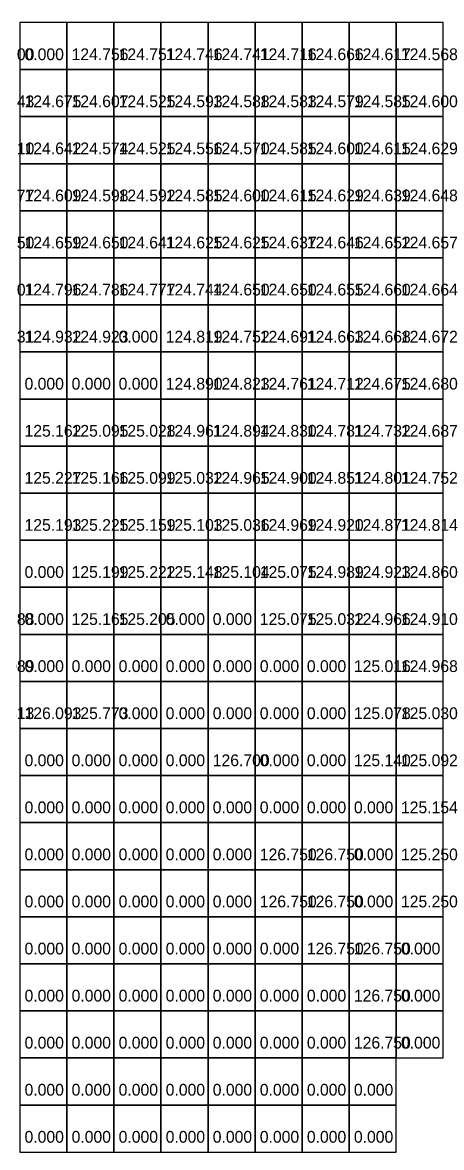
# Model space of a CAD drawing. Header units: metres. Extents: x 287857 to 287978, y 62957 to 63018.
# Drawn here: x 287910.98 to 287919.89, y 62993.93 to 63017.83 of the extents above; entities that cross this region are included whole.
import ezdxf

# ---------------------------------------------------------------- set-up
doc = ezdxf.new("R2010")
doc.units = ezdxf.units.M
for name, color, linetype, true_color in [('ARCH-BARRIER', 7, 'Continuous', 0xf87171), ('ARCH-INTERP', 7, 'Continuous', 0x64748b), ('ARCH-LEVEL-TXT', 7, 'Continuous', 0xa78bfa), ('ARCH-REAL', 7, 'Continuous', 0xa78bfa)]:
    doc.layers.add(name, color=color, linetype=linetype, true_color=true_color)

msp = doc.modelspace()

# ---------------------------------------------------------------- linework, layer by layer
at = {"layer": 'ARCH-BARRIER'}
for points in [[(287910.925, 63016.831, 0), (287911.925, 63016.831, 0), (287911.925, 63017.831, 0), (287910.925, 63017.831, 0), (287910.925, 63016.831, 0)], [(287912.925, 63010.831, 0), (287913.925, 63010.831, 0), (287913.925, 63011.831, 0), (287912.925, 63011.831, 0), (287912.925, 63010.831, 0)], [(287910.925, 63009.831, 0), (287911.925, 63009.831, 0), (287911.925, 63010.831, 0), (287910.925, 63010.831, 0), (287910.925, 63009.831, 0)], [(287911.925, 63009.831, 0), (287912.925, 63009.831, 0), (287912.925, 63010.831, 0), (287911.925, 63010.831, 0), (287911.925, 63009.831, 0)], [(287912.925, 63009.831, 0), (287913.925, 63009.831, 0), (287913.925, 63010.831, 0), (287912.925, 63010.831, 0), (287912.925, 63009.831, 0)], [(287910.925, 63005.831, 0), (287911.925, 63005.831, 0), (287911.925, 63006.831, 0), (287910.925, 63006.831, 0), (287910.925, 63005.831, 0)], [(287910.925, 63004.831, 0), (287911.925, 63004.831, 0), (287911.925, 63005.831, 0), (287910.925, 63005.831, 0), (287910.925, 63004.831, 0)], [(287913.925, 63004.831, 0), (287914.925, 63004.831, 0), (287914.925, 63005.831, 0), (287913.925, 63005.831, 0), (287913.925, 63004.831, 0)], [(287914.925, 63004.831, 0), (287915.925, 63004.831, 0), (287915.925, 63005.831, 0), (287914.925, 63005.831, 0), (287914.925, 63004.831, 0)], [(287910.925, 63003.831, 0), (287911.925, 63003.831, 0), (287911.925, 63004.831, 0), (287910.925, 63004.831, 0), (287910.925, 63003.831, 0)], [(287911.925, 63003.831, 0), (287912.925, 63003.831, 0), (287912.925, 63004.831, 0), (287911.925, 63004.831, 0), (287911.925, 63003.831, 0)], [(287912.925, 63003.831, 0), (287913.925, 63003.831, 0), (287913.925, 63004.831, 0), (287912.925, 63004.831, 0), (287912.925, 63003.831, 0)], [(287913.925, 63003.831, 0), (287914.925, 63003.831, 0), (287914.925, 63004.831, 0), (287913.925, 63004.831, 0), (287913.925, 63003.831, 0)], [(287914.925, 63003.831, 0), (287915.925, 63003.831, 0), (287915.925, 63004.831, 0), (287914.925, 63004.831, 0), (287914.925, 63003.831, 0)], [(287915.925, 63003.831, 0), (287916.925, 63003.831, 0), (287916.925, 63004.831, 0), (287915.925, 63004.831, 0), (287915.925, 63003.831, 0)], [(287916.925, 63003.831, 0), (287917.925, 63003.831, 0), (287917.925, 63004.831, 0), (287916.925, 63004.831, 0), (287916.925, 63003.831, 0)], [(287914.925, 63002.831, 0), (287915.925, 63002.831, 0), (287915.925, 63003.831, 0), (287914.925, 63003.831, 0), (287914.925, 63002.831, 0)], [(287915.925, 63002.831, 0), (287916.925, 63002.831, 0), (287916.925, 63003.831, 0), (287915.925, 63003.831, 0), (287915.925, 63002.831, 0)], [(287916.925, 63002.831, 0), (287917.925, 63002.831, 0), (287917.925, 63003.831, 0), (287916.925, 63003.831, 0), (287916.925, 63002.831, 0)], [(287915.925, 63001.831, 0), (287916.925, 63001.831, 0), (287916.925, 63002.831, 0), (287915.925, 63002.831, 0), (287915.925, 63001.831, 0)], [(287916.925, 63001.831, 0), (287917.925, 63001.831, 0), (287917.925, 63002.831, 0), (287916.925, 63002.831, 0), (287916.925, 63001.831, 0)], [(287915.925, 63000.831, 0), (287916.925, 63000.831, 0), (287916.925, 63001.831, 0), (287915.925, 63001.831, 0), (287915.925, 63000.831, 0)], [(287916.925, 63000.831, 0), (287917.925, 63000.831, 0), (287917.925, 63001.831, 0), (287916.925, 63001.831, 0), (287916.925, 63000.831, 0)], [(287917.925, 63000.831, 0), (287918.925, 63000.831, 0), (287918.925, 63001.831, 0), (287917.925, 63001.831, 0), (287917.925, 63000.831, 0)], [(287917.925, 62999.831, 0), (287918.925, 62999.831, 0), (287918.925, 63000.831, 0), (287917.925, 63000.831, 0), (287917.925, 62999.831, 0)], [(287917.925, 62998.831, 0), (287918.925, 62998.831, 0), (287918.925, 62999.831, 0), (287917.925, 62999.831, 0), (287917.925, 62998.831, 0)], [(287918.925, 62997.831, 0), (287919.925, 62997.831, 0), (287919.925, 62998.831, 0), (287918.925, 62998.831, 0), (287918.925, 62997.831, 0)], [(287918.925, 62996.831, 0), (287919.925, 62996.831, 0), (287919.925, 62997.831, 0), (287918.925, 62997.831, 0), (287918.925, 62996.831, 0)], [(287918.925, 62995.831, 0), (287919.925, 62995.831, 0), (287919.925, 62996.831, 0), (287918.925, 62996.831, 0), (287918.925, 62995.831, 0)]]:
    msp.add_polyline3d(points, dxfattribs=at)
at = {"layer": 'ARCH-INTERP'}
for points in [[(287911.925, 63016.831, 124.756), (287912.925, 63016.831, 124.756), (287912.925, 63017.831, 124.756), (287911.925, 63017.831, 124.756), (287911.925, 63016.831, 124.756)], [(287912.925, 63016.831, 124.751), (287913.925, 63016.831, 124.751), (287913.925, 63017.831, 124.751), (287912.925, 63017.831, 124.751), (287912.925, 63016.831, 124.751)], [(287913.925, 63016.831, 124.746), (287914.925, 63016.831, 124.746), (287914.925, 63017.831, 124.746), (287913.925, 63017.831, 124.746), (287913.925, 63016.831, 124.746)], [(287914.925, 63016.831, 124.741), (287915.925, 63016.831, 124.741), (287915.925, 63017.831, 124.741), (287914.925, 63017.831, 124.741), (287914.925, 63016.831, 124.741)], [(287915.925, 63016.831, 124.716), (287916.925, 63016.831, 124.716), (287916.925, 63017.831, 124.716), (287915.925, 63017.831, 124.716), (287915.925, 63016.831, 124.716)], [(287916.925, 63016.831, 124.666), (287917.925, 63016.831, 124.666), (287917.925, 63017.831, 124.666), (287916.925, 63017.831, 124.666), (287916.925, 63016.831, 124.666)], [(287917.925, 63016.831, 124.617), (287918.925, 63016.831, 124.617), (287918.925, 63017.831, 124.617), (287917.925, 63017.831, 124.617), (287917.925, 63016.831, 124.617)], [(287918.925, 63016.831, 124.568), (287919.925, 63016.831, 124.568), (287919.925, 63017.831, 124.568), (287918.925, 63017.831, 124.568), (287918.925, 63016.831, 124.568)], [(287910.925, 63015.831, 124.675), (287911.925, 63015.831, 124.675), (287911.925, 63016.831, 124.675), (287910.925, 63016.831, 124.675), (287910.925, 63015.831, 124.675)], [(287911.925, 63015.831, 124.607), (287912.925, 63015.831, 124.607), (287912.925, 63016.831, 124.607), (287911.925, 63016.831, 124.607), (287911.925, 63015.831, 124.607)], [(287913.925, 63015.831, 124.593), (287914.925, 63015.831, 124.593), (287914.925, 63016.831, 124.593), (287913.925, 63016.831, 124.593), (287913.925, 63015.831, 124.593)], [(287914.925, 63015.831, 124.588), (287915.925, 63015.831, 124.588), (287915.925, 63016.831, 124.588), (287914.925, 63016.831, 124.588), (287914.925, 63015.831, 124.588)], [(287915.925, 63015.831, 124.583), (287916.925, 63015.831, 124.583), (287916.925, 63016.831, 124.583), (287915.925, 63016.831, 124.583), (287915.925, 63015.831, 124.583)], [(287916.925, 63015.831, 124.579), (287917.925, 63015.831, 124.579), (287917.925, 63016.831, 124.579), (287916.925, 63016.831, 124.579), (287916.925, 63015.831, 124.579)], [(287917.925, 63015.831, 124.585), (287918.925, 63015.831, 124.585), (287918.925, 63016.831, 124.585), (287917.925, 63016.831, 124.585), (287917.925, 63015.831, 124.585)], [(287918.925, 63015.831, 124.6), (287919.925, 63015.831, 124.6), (287919.925, 63016.831, 124.6), (287918.925, 63016.831, 124.6), (287918.925, 63015.831, 124.6)], [(287910.925, 63014.831, 124.642), (287911.925, 63014.831, 124.642), (287911.925, 63015.831, 124.642), (287910.925, 63015.831, 124.642), (287910.925, 63014.831, 124.642)], [(287911.925, 63014.831, 124.574), (287912.925, 63014.831, 124.574), (287912.925, 63015.831, 124.574), (287911.925, 63015.831, 124.574), (287911.925, 63014.831, 124.574)], [(287913.925, 63014.831, 124.556), (287914.925, 63014.831, 124.556), (287914.925, 63015.831, 124.556), (287913.925, 63015.831, 124.556), (287913.925, 63014.831, 124.556)], [(287914.925, 63014.831, 124.57), (287915.925, 63014.831, 124.57), (287915.925, 63015.831, 124.57), (287914.925, 63015.831, 124.57), (287914.925, 63014.831, 124.57)], [(287915.925, 63014.831, 124.585), (287916.925, 63014.831, 124.585), (287916.925, 63015.831, 124.585), (287915.925, 63015.831, 124.585), (287915.925, 63014.831, 124.585)], [(287916.925, 63014.831, 124.6), (287917.925, 63014.831, 124.6), (287917.925, 63015.831, 124.6), (287916.925, 63015.831, 124.6), (287916.925, 63014.831, 124.6)], [(287917.925, 63014.831, 124.615), (287918.925, 63014.831, 124.615), (287918.925, 63015.831, 124.615), (287917.925, 63015.831, 124.615), (287917.925, 63014.831, 124.615)], [(287918.925, 63014.831, 124.629), (287919.925, 63014.831, 124.629), (287919.925, 63015.831, 124.629), (287918.925, 63015.831, 124.629), (287918.925, 63014.831, 124.629)], [(287910.925, 63013.831, 124.609), (287911.925, 63013.831, 124.609), (287911.925, 63014.831, 124.609), (287910.925, 63014.831, 124.609), (287910.925, 63013.831, 124.609)], [(287911.925, 63013.831, 124.598), (287912.925, 63013.831, 124.598), (287912.925, 63014.831, 124.598), (287911.925, 63014.831, 124.598), (287911.925, 63013.831, 124.598)], [(287912.925, 63013.831, 124.592), (287913.925, 63013.831, 124.592), (287913.925, 63014.831, 124.592), (287912.925, 63014.831, 124.592), (287912.925, 63013.831, 124.592)], [(287913.925, 63013.831, 124.585), (287914.925, 63013.831, 124.585), (287914.925, 63014.831, 124.585), (287913.925, 63014.831, 124.585), (287913.925, 63013.831, 124.585)], [(287914.925, 63013.831, 124.6), (287915.925, 63013.831, 124.6), (287915.925, 63014.831, 124.6), (287914.925, 63014.831, 124.6), (287914.925, 63013.831, 124.6)], [(287915.925, 63013.831, 124.615), (287916.925, 63013.831, 124.615), (287916.925, 63014.831, 124.615), (287915.925, 63014.831, 124.615), (287915.925, 63013.831, 124.615)], [(287916.925, 63013.831, 124.629), (287917.925, 63013.831, 124.629), (287917.925, 63014.831, 124.629), (287916.925, 63014.831, 124.629), (287916.925, 63013.831, 124.629)], [(287917.925, 63013.831, 124.639), (287918.925, 63013.831, 124.639), (287918.925, 63014.831, 124.639), (287917.925, 63014.831, 124.639), (287917.925, 63013.831, 124.639)], [(287918.925, 63013.831, 124.648), (287919.925, 63013.831, 124.648), (287919.925, 63014.831, 124.648), (287918.925, 63014.831, 124.648), (287918.925, 63013.831, 124.648)], [(287910.925, 63012.831, 124.659), (287911.925, 63012.831, 124.659), (287911.925, 63013.831, 124.659), (287910.925, 63013.831, 124.659), (287910.925, 63012.831, 124.659)], [(287911.925, 63012.831, 124.65), (287912.925, 63012.831, 124.65), (287912.925, 63013.831, 124.65), (287911.925, 63013.831, 124.65), (287911.925, 63012.831, 124.65)], [(287912.925, 63012.831, 124.641), (287913.925, 63012.831, 124.641), (287913.925, 63013.831, 124.641), (287912.925, 63013.831, 124.641), (287912.925, 63012.831, 124.641)], [(287915.925, 63012.831, 124.637), (287916.925, 63012.831, 124.637), (287916.925, 63013.831, 124.637), (287915.925, 63013.831, 124.637), (287915.925, 63012.831, 124.637)], [(287916.925, 63012.831, 124.646), (287917.925, 63012.831, 124.646), (287917.925, 63013.831, 124.646), (287916.925, 63013.831, 124.646), (287916.925, 63012.831, 124.646)], [(287917.925, 63012.831, 124.652), (287918.925, 63012.831, 124.652), (287918.925, 63013.831, 124.652), (287917.925, 63013.831, 124.652), (287917.925, 63012.831, 124.652)], [(287918.925, 63012.831, 124.657), (287919.925, 63012.831, 124.657), (287919.925, 63013.831, 124.657), (287918.925, 63013.831, 124.657), (287918.925, 63012.831, 124.657)], [(287910.925, 63011.831, 124.796), (287911.925, 63011.831, 124.796), (287911.925, 63012.831, 124.796), (287910.925, 63012.831, 124.796), (287910.925, 63011.831, 124.796)], [(287911.925, 63011.831, 124.786), (287912.925, 63011.831, 124.786), (287912.925, 63012.831, 124.786), (287911.925, 63012.831, 124.786), (287911.925, 63011.831, 124.786)], [(287912.925, 63011.831, 124.777), (287913.925, 63011.831, 124.777), (287913.925, 63012.831, 124.777), (287912.925, 63012.831, 124.777), (287912.925, 63011.831, 124.777)], [(287913.925, 63011.831, 124.744), (287914.925, 63011.831, 124.744), (287914.925, 63012.831, 124.744), (287913.925, 63012.831, 124.744), (287913.925, 63011.831, 124.744)], [(287916.925, 63011.831, 124.655), (287917.925, 63011.831, 124.655), (287917.925, 63012.831, 124.655), (287916.925, 63012.831, 124.655), (287916.925, 63011.831, 124.655)], [(287917.925, 63011.831, 124.66), (287918.925, 63011.831, 124.66), (287918.925, 63012.831, 124.66), (287917.925, 63012.831, 124.66), (287917.925, 63011.831, 124.66)], [(287918.925, 63011.831, 124.664), (287919.925, 63011.831, 124.664), (287919.925, 63012.831, 124.664), (287918.925, 63012.831, 124.664), (287918.925, 63011.831, 124.664)], [(287910.925, 63010.831, 124.932), (287911.925, 63010.831, 124.932), (287911.925, 63011.831, 124.932), (287910.925, 63011.831, 124.932), (287910.925, 63010.831, 124.932)], [(287911.925, 63010.831, 124.923), (287912.925, 63010.831, 124.923), (287912.925, 63011.831, 124.923), (287911.925, 63011.831, 124.923), (287911.925, 63010.831, 124.923)], [(287913.925, 63010.831, 124.819), (287914.925, 63010.831, 124.819), (287914.925, 63011.831, 124.819), (287913.925, 63011.831, 124.819), (287913.925, 63010.831, 124.819)], [(287914.925, 63010.831, 124.752), (287915.925, 63010.831, 124.752), (287915.925, 63011.831, 124.752), (287914.925, 63011.831, 124.752), (287914.925, 63010.831, 124.752)], [(287915.925, 63010.831, 124.691), (287916.925, 63010.831, 124.691), (287916.925, 63011.831, 124.691), (287915.925, 63011.831, 124.691), (287915.925, 63010.831, 124.691)], [(287916.925, 63010.831, 124.663), (287917.925, 63010.831, 124.663), (287917.925, 63011.831, 124.663), (287916.925, 63011.831, 124.663), (287916.925, 63010.831, 124.663)], [(287917.925, 63010.831, 124.668), (287918.925, 63010.831, 124.668), (287918.925, 63011.831, 124.668), (287917.925, 63011.831, 124.668), (287917.925, 63010.831, 124.668)], [(287918.925, 63010.831, 124.672), (287919.925, 63010.831, 124.672), (287919.925, 63011.831, 124.672), (287918.925, 63011.831, 124.672), (287918.925, 63010.831, 124.672)], [(287913.925, 63009.831, 124.89), (287914.925, 63009.831, 124.89), (287914.925, 63010.831, 124.89), (287913.925, 63010.831, 124.89), (287913.925, 63009.831, 124.89)], [(287914.925, 63009.831, 124.823), (287915.925, 63009.831, 124.823), (287915.925, 63010.831, 124.823), (287914.925, 63010.831, 124.823), (287914.925, 63009.831, 124.823)], [(287915.925, 63009.831, 124.761), (287916.925, 63009.831, 124.761), (287916.925, 63010.831, 124.761), (287915.925, 63010.831, 124.761), (287915.925, 63009.831, 124.761)], [(287916.925, 63009.831, 124.712), (287917.925, 63009.831, 124.712), (287917.925, 63010.831, 124.712), (287916.925, 63010.831, 124.712), (287916.925, 63009.831, 124.712)], [(287917.925, 63009.831, 124.675), (287918.925, 63009.831, 124.675), (287918.925, 63010.831, 124.675), (287917.925, 63010.831, 124.675), (287917.925, 63009.831, 124.675)], [(287918.925, 63009.831, 124.68), (287919.925, 63009.831, 124.68), (287919.925, 63010.831, 124.68), (287918.925, 63010.831, 124.68), (287918.925, 63009.831, 124.68)], [(287910.925, 63008.831, 125.162), (287911.925, 63008.831, 125.162), (287911.925, 63009.831, 125.162), (287910.925, 63009.831, 125.162), (287910.925, 63008.831, 125.162)], [(287911.925, 63008.831, 125.095), (287912.925, 63008.831, 125.095), (287912.925, 63009.831, 125.095), (287911.925, 63009.831, 125.095), (287911.925, 63008.831, 125.095)], [(287912.925, 63008.831, 125.028), (287913.925, 63008.831, 125.028), (287913.925, 63009.831, 125.028), (287912.925, 63009.831, 125.028), (287912.925, 63008.831, 125.028)], [(287913.925, 63008.831, 124.961), (287914.925, 63008.831, 124.961), (287914.925, 63009.831, 124.961), (287913.925, 63009.831, 124.961), (287913.925, 63008.831, 124.961)], [(287914.925, 63008.831, 124.894), (287915.925, 63008.831, 124.894), (287915.925, 63009.831, 124.894), (287914.925, 63009.831, 124.894), (287914.925, 63008.831, 124.894)], [(287915.925, 63008.831, 124.83), (287916.925, 63008.831, 124.83), (287916.925, 63009.831, 124.83), (287915.925, 63009.831, 124.83), (287915.925, 63008.831, 124.83)], [(287916.925, 63008.831, 124.781), (287917.925, 63008.831, 124.781), (287917.925, 63009.831, 124.781), (287916.925, 63009.831, 124.781), (287916.925, 63008.831, 124.781)], [(287917.925, 63008.831, 124.732), (287918.925, 63008.831, 124.732), (287918.925, 63009.831, 124.732), (287917.925, 63009.831, 124.732), (287917.925, 63008.831, 124.732)], [(287918.925, 63008.831, 124.687), (287919.925, 63008.831, 124.687), (287919.925, 63009.831, 124.687), (287918.925, 63009.831, 124.687), (287918.925, 63008.831, 124.687)], [(287910.925, 63007.831, 125.227), (287911.925, 63007.831, 125.227), (287911.925, 63008.831, 125.227), (287910.925, 63008.831, 125.227), (287910.925, 63007.831, 125.227)], [(287911.925, 63007.831, 125.166), (287912.925, 63007.831, 125.166), (287912.925, 63008.831, 125.166), (287911.925, 63008.831, 125.166), (287911.925, 63007.831, 125.166)], [(287912.925, 63007.831, 125.099), (287913.925, 63007.831, 125.099), (287913.925, 63008.831, 125.099), (287912.925, 63008.831, 125.099), (287912.925, 63007.831, 125.099)], [(287913.925, 63007.831, 125.032), (287914.925, 63007.831, 125.032), (287914.925, 63008.831, 125.032), (287913.925, 63008.831, 125.032), (287913.925, 63007.831, 125.032)], [(287914.925, 63007.831, 124.965), (287915.925, 63007.831, 124.965), (287915.925, 63008.831, 124.965), (287914.925, 63008.831, 124.965), (287914.925, 63007.831, 124.965)], [(287915.925, 63007.831, 124.9), (287916.925, 63007.831, 124.9), (287916.925, 63008.831, 124.9), (287915.925, 63008.831, 124.9), (287915.925, 63007.831, 124.9)], [(287916.925, 63007.831, 124.851), (287917.925, 63007.831, 124.851), (287917.925, 63008.831, 124.851), (287916.925, 63008.831, 124.851), (287916.925, 63007.831, 124.851)], [(287917.925, 63007.831, 124.801), (287918.925, 63007.831, 124.801), (287918.925, 63008.831, 124.801), (287917.925, 63008.831, 124.801), (287917.925, 63007.831, 124.801)], [(287918.925, 63007.831, 124.752), (287919.925, 63007.831, 124.752), (287919.925, 63008.831, 124.752), (287918.925, 63008.831, 124.752), (287918.925, 63007.831, 124.752)], [(287910.925, 63006.831, 125.193), (287911.925, 63006.831, 125.193), (287911.925, 63007.831, 125.193), (287910.925, 63007.831, 125.193), (287910.925, 63006.831, 125.193)], [(287911.925, 63006.831, 125.225), (287912.925, 63006.831, 125.225), (287912.925, 63007.831, 125.225), (287911.925, 63007.831, 125.225), (287911.925, 63006.831, 125.225)], [(287912.925, 63006.831, 125.159), (287913.925, 63006.831, 125.159), (287913.925, 63007.831, 125.159), (287912.925, 63007.831, 125.159), (287912.925, 63006.831, 125.159)], [(287913.925, 63006.831, 125.103), (287914.925, 63006.831, 125.103), (287914.925, 63007.831, 125.103), (287913.925, 63007.831, 125.103), (287913.925, 63006.831, 125.103)], [(287914.925, 63006.831, 125.036), (287915.925, 63006.831, 125.036), (287915.925, 63007.831, 125.036), (287914.925, 63007.831, 125.036), (287914.925, 63006.831, 125.036)], [(287915.925, 63006.831, 124.969), (287916.925, 63006.831, 124.969), (287916.925, 63007.831, 124.969), (287915.925, 63007.831, 124.969), (287915.925, 63006.831, 124.969)], [(287916.925, 63006.831, 124.92), (287917.925, 63006.831, 124.92), (287917.925, 63007.831, 124.92), (287916.925, 63007.831, 124.92), (287916.925, 63006.831, 124.92)], [(287917.925, 63006.831, 124.871), (287918.925, 63006.831, 124.871), (287918.925, 63007.831, 124.871), (287917.925, 63007.831, 124.871), (287917.925, 63006.831, 124.871)], [(287918.925, 63006.831, 124.814), (287919.925, 63006.831, 124.814), (287919.925, 63007.831, 124.814), (287918.925, 63007.831, 124.814), (287918.925, 63006.831, 124.814)], [(287911.925, 63005.831, 125.199), (287912.925, 63005.831, 125.199), (287912.925, 63006.831, 125.199), (287911.925, 63006.831, 125.199), (287911.925, 63005.831, 125.199)], [(287912.925, 63005.831, 125.222), (287913.925, 63005.831, 125.222), (287913.925, 63006.831, 125.222), (287912.925, 63006.831, 125.222), (287912.925, 63005.831, 125.222)], [(287913.925, 63005.831, 125.148), (287914.925, 63005.831, 125.148), (287914.925, 63006.831, 125.148), (287913.925, 63006.831, 125.148), (287913.925, 63005.831, 125.148)], [(287914.925, 63005.831, 125.104), (287915.925, 63005.831, 125.104), (287915.925, 63006.831, 125.104), (287914.925, 63006.831, 125.104), (287914.925, 63005.831, 125.104)], [(287916.925, 63005.831, 124.989), (287917.925, 63005.831, 124.989), (287917.925, 63006.831, 124.989), (287916.925, 63006.831, 124.989), (287916.925, 63005.831, 124.989)], [(287917.925, 63005.831, 124.923), (287918.925, 63005.831, 124.923), (287918.925, 63006.831, 124.923), (287917.925, 63006.831, 124.923), (287917.925, 63005.831, 124.923)], [(287918.925, 63005.831, 124.86), (287919.925, 63005.831, 124.86), (287919.925, 63006.831, 124.86), (287918.925, 63006.831, 124.86), (287918.925, 63005.831, 124.86)], [(287911.925, 63004.831, 125.165), (287912.925, 63004.831, 125.165), (287912.925, 63005.831, 125.165), (287911.925, 63005.831, 125.165), (287911.925, 63004.831, 125.165)], [(287912.925, 63004.831, 125.205), (287913.925, 63004.831, 125.205), (287913.925, 63005.831, 125.205), (287912.925, 63005.831, 125.205), (287912.925, 63004.831, 125.205)], [(287916.925, 63004.831, 125.032), (287917.925, 63004.831, 125.032), (287917.925, 63005.831, 125.032), (287916.925, 63005.831, 125.032), (287916.925, 63004.831, 125.032)], [(287917.925, 63004.831, 124.966), (287918.925, 63004.831, 124.966), (287918.925, 63005.831, 124.966), (287917.925, 63005.831, 124.966), (287917.925, 63004.831, 124.966)], [(287918.925, 63004.831, 124.91), (287919.925, 63004.831, 124.91), (287919.925, 63005.831, 124.91), (287918.925, 63005.831, 124.91), (287918.925, 63004.831, 124.91)], [(287917.925, 63003.831, 125.016), (287918.925, 63003.831, 125.016), (287918.925, 63004.831, 125.016), (287917.925, 63004.831, 125.016), (287917.925, 63003.831, 125.016)], [(287918.925, 63003.831, 124.968), (287919.925, 63003.831, 124.968), (287919.925, 63004.831, 124.968), (287918.925, 63004.831, 124.968), (287918.925, 63003.831, 124.968)], [(287910.925, 63002.831, 126.093), (287911.925, 63002.831, 126.093), (287911.925, 63003.831, 126.093), (287910.925, 63003.831, 126.093), (287910.925, 63002.831, 126.093)], [(287911.925, 63002.831, 125.773), (287912.925, 63002.831, 125.773), (287912.925, 63003.831, 125.773), (287911.925, 63003.831, 125.773), (287911.925, 63002.831, 125.773)], [(287912.925, 63002.831, 0), (287913.925, 63002.831, 0), (287913.925, 63003.831, 0), (287912.925, 63003.831, 0), (287912.925, 63002.831, 0)], [(287913.925, 63002.831, 0), (287914.925, 63002.831, 0), (287914.925, 63003.831, 0), (287913.925, 63003.831, 0), (287913.925, 63002.831, 0)], [(287917.925, 63002.831, 125.078), (287918.925, 63002.831, 125.078), (287918.925, 63003.831, 125.078), (287917.925, 63003.831, 125.078), (287917.925, 63002.831, 125.078)], [(287918.925, 63002.831, 125.03), (287919.925, 63002.831, 125.03), (287919.925, 63003.831, 125.03), (287918.925, 63003.831, 125.03), (287918.925, 63002.831, 125.03)], [(287910.925, 63001.831, 0), (287911.925, 63001.831, 0), (287911.925, 63002.831, 0), (287910.925, 63002.831, 0), (287910.925, 63001.831, 0)], [(287911.925, 63001.831, 0), (287912.925, 63001.831, 0), (287912.925, 63002.831, 0), (287911.925, 63002.831, 0), (287911.925, 63001.831, 0)], [(287912.925, 63001.831, 0), (287913.925, 63001.831, 0), (287913.925, 63002.831, 0), (287912.925, 63002.831, 0), (287912.925, 63001.831, 0)], [(287913.925, 63001.831, 0), (287914.925, 63001.831, 0), (287914.925, 63002.831, 0), (287913.925, 63002.831, 0), (287913.925, 63001.831, 0)], [(287914.925, 63001.831, 126.7), (287915.925, 63001.831, 126.7), (287915.925, 63002.831, 126.7), (287914.925, 63002.831, 126.7), (287914.925, 63001.831, 126.7)], [(287917.925, 63001.831, 125.14), (287918.925, 63001.831, 125.14), (287918.925, 63002.831, 125.14), (287917.925, 63002.831, 125.14), (287917.925, 63001.831, 125.14)], [(287918.925, 63001.831, 125.092), (287919.925, 63001.831, 125.092), (287919.925, 63002.831, 125.092), (287918.925, 63002.831, 125.092), (287918.925, 63001.831, 125.092)], [(287910.925, 63000.831, 0), (287911.925, 63000.831, 0), (287911.925, 63001.831, 0), (287910.925, 63001.831, 0), (287910.925, 63000.831, 0)], [(287911.925, 63000.831, 0), (287912.925, 63000.831, 0), (287912.925, 63001.831, 0), (287911.925, 63001.831, 0), (287911.925, 63000.831, 0)], [(287912.925, 63000.831, 0), (287913.925, 63000.831, 0), (287913.925, 63001.831, 0), (287912.925, 63001.831, 0), (287912.925, 63000.831, 0)], [(287913.925, 63000.831, 0), (287914.925, 63000.831, 0), (287914.925, 63001.831, 0), (287913.925, 63001.831, 0), (287913.925, 63000.831, 0)], [(287914.925, 63000.831, 0), (287915.925, 63000.831, 0), (287915.925, 63001.831, 0), (287914.925, 63001.831, 0), (287914.925, 63000.831, 0)], [(287918.925, 63000.831, 125.154), (287919.925, 63000.831, 125.154), (287919.925, 63001.831, 125.154), (287918.925, 63001.831, 125.154), (287918.925, 63000.831, 125.154)], [(287910.925, 62999.831, 0), (287911.925, 62999.831, 0), (287911.925, 63000.831, 0), (287910.925, 63000.831, 0), (287910.925, 62999.831, 0)], [(287911.925, 62999.831, 0), (287912.925, 62999.831, 0), (287912.925, 63000.831, 0), (287911.925, 63000.831, 0), (287911.925, 62999.831, 0)], [(287912.925, 62999.831, 0), (287913.925, 62999.831, 0), (287913.925, 63000.831, 0), (287912.925, 63000.831, 0), (287912.925, 62999.831, 0)], [(287913.925, 62999.831, 0), (287914.925, 62999.831, 0), (287914.925, 63000.831, 0), (287913.925, 63000.831, 0), (287913.925, 62999.831, 0)], [(287914.925, 62999.831, 0), (287915.925, 62999.831, 0), (287915.925, 63000.831, 0), (287914.925, 63000.831, 0), (287914.925, 62999.831, 0)], [(287910.925, 62998.831, 0), (287911.925, 62998.831, 0), (287911.925, 62999.831, 0), (287910.925, 62999.831, 0), (287910.925, 62998.831, 0)], [(287911.925, 62998.831, 0), (287912.925, 62998.831, 0), (287912.925, 62999.831, 0), (287911.925, 62999.831, 0), (287911.925, 62998.831, 0)], [(287912.925, 62998.831, 0), (287913.925, 62998.831, 0), (287913.925, 62999.831, 0), (287912.925, 62999.831, 0), (287912.925, 62998.831, 0)], [(287913.925, 62998.831, 0), (287914.925, 62998.831, 0), (287914.925, 62999.831, 0), (287913.925, 62999.831, 0), (287913.925, 62998.831, 0)], [(287914.925, 62998.831, 0), (287915.925, 62998.831, 0), (287915.925, 62999.831, 0), (287914.925, 62999.831, 0), (287914.925, 62998.831, 0)], [(287915.925, 62998.831, 126.75), (287916.925, 62998.831, 126.75), (287916.925, 62999.831, 126.75), (287915.925, 62999.831, 126.75), (287915.925, 62998.831, 126.75)], [(287916.925, 62998.831, 126.75), (287917.925, 62998.831, 126.75), (287917.925, 62999.831, 126.75), (287916.925, 62999.831, 126.75), (287916.925, 62998.831, 126.75)], [(287910.925, 62997.831, 0), (287911.925, 62997.831, 0), (287911.925, 62998.831, 0), (287910.925, 62998.831, 0), (287910.925, 62997.831, 0)], [(287911.925, 62997.831, 0), (287912.925, 62997.831, 0), (287912.925, 62998.831, 0), (287911.925, 62998.831, 0), (287911.925, 62997.831, 0)], [(287912.925, 62997.831, 0), (287913.925, 62997.831, 0), (287913.925, 62998.831, 0), (287912.925, 62998.831, 0), (287912.925, 62997.831, 0)], [(287913.925, 62997.831, 0), (287914.925, 62997.831, 0), (287914.925, 62998.831, 0), (287913.925, 62998.831, 0), (287913.925, 62997.831, 0)], [(287914.925, 62997.831, 0), (287915.925, 62997.831, 0), (287915.925, 62998.831, 0), (287914.925, 62998.831, 0), (287914.925, 62997.831, 0)], [(287915.925, 62997.831, 0), (287916.925, 62997.831, 0), (287916.925, 62998.831, 0), (287915.925, 62998.831, 0), (287915.925, 62997.831, 0)], [(287916.925, 62997.831, 126.75), (287917.925, 62997.831, 126.75), (287917.925, 62998.831, 126.75), (287916.925, 62998.831, 126.75), (287916.925, 62997.831, 126.75)], [(287917.925, 62997.831, 126.75), (287918.925, 62997.831, 126.75), (287918.925, 62998.831, 126.75), (287917.925, 62998.831, 126.75), (287917.925, 62997.831, 126.75)], [(287910.925, 62996.831, 0), (287911.925, 62996.831, 0), (287911.925, 62997.831, 0), (287910.925, 62997.831, 0), (287910.925, 62996.831, 0)], [(287911.925, 62996.831, 0), (287912.925, 62996.831, 0), (287912.925, 62997.831, 0), (287911.925, 62997.831, 0), (287911.925, 62996.831, 0)], [(287912.925, 62996.831, 0), (287913.925, 62996.831, 0), (287913.925, 62997.831, 0), (287912.925, 62997.831, 0), (287912.925, 62996.831, 0)], [(287913.925, 62996.831, 0), (287914.925, 62996.831, 0), (287914.925, 62997.831, 0), (287913.925, 62997.831, 0), (287913.925, 62996.831, 0)], [(287914.925, 62996.831, 0), (287915.925, 62996.831, 0), (287915.925, 62997.831, 0), (287914.925, 62997.831, 0), (287914.925, 62996.831, 0)], [(287915.925, 62996.831, 0), (287916.925, 62996.831, 0), (287916.925, 62997.831, 0), (287915.925, 62997.831, 0), (287915.925, 62996.831, 0)], [(287916.925, 62996.831, 0), (287917.925, 62996.831, 0), (287917.925, 62997.831, 0), (287916.925, 62997.831, 0), (287916.925, 62996.831, 0)], [(287917.925, 62996.831, 126.75), (287918.925, 62996.831, 126.75), (287918.925, 62997.831, 126.75), (287917.925, 62997.831, 126.75), (287917.925, 62996.831, 126.75)], [(287910.925, 62995.831, 0), (287911.925, 62995.831, 0), (287911.925, 62996.831, 0), (287910.925, 62996.831, 0), (287910.925, 62995.831, 0)], [(287911.925, 62995.831, 0), (287912.925, 62995.831, 0), (287912.925, 62996.831, 0), (287911.925, 62996.831, 0), (287911.925, 62995.831, 0)], [(287912.925, 62995.831, 0), (287913.925, 62995.831, 0), (287913.925, 62996.831, 0), (287912.925, 62996.831, 0), (287912.925, 62995.831, 0)], [(287913.925, 62995.831, 0), (287914.925, 62995.831, 0), (287914.925, 62996.831, 0), (287913.925, 62996.831, 0), (287913.925, 62995.831, 0)], [(287914.925, 62995.831, 0), (287915.925, 62995.831, 0), (287915.925, 62996.831, 0), (287914.925, 62996.831, 0), (287914.925, 62995.831, 0)], [(287915.925, 62995.831, 0), (287916.925, 62995.831, 0), (287916.925, 62996.831, 0), (287915.925, 62996.831, 0), (287915.925, 62995.831, 0)], [(287916.925, 62995.831, 0), (287917.925, 62995.831, 0), (287917.925, 62996.831, 0), (287916.925, 62996.831, 0), (287916.925, 62995.831, 0)], [(287917.925, 62995.831, 126.75), (287918.925, 62995.831, 126.75), (287918.925, 62996.831, 126.75), (287917.925, 62996.831, 126.75), (287917.925, 62995.831, 126.75)], [(287910.925, 62994.831, 0), (287911.925, 62994.831, 0), (287911.925, 62995.831, 0), (287910.925, 62995.831, 0), (287910.925, 62994.831, 0)], [(287911.925, 62994.831, 0), (287912.925, 62994.831, 0), (287912.925, 62995.831, 0), (287911.925, 62995.831, 0), (287911.925, 62994.831, 0)], [(287912.925, 62994.831, 0), (287913.925, 62994.831, 0), (287913.925, 62995.831, 0), (287912.925, 62995.831, 0), (287912.925, 62994.831, 0)], [(287913.925, 62994.831, 0), (287914.925, 62994.831, 0), (287914.925, 62995.831, 0), (287913.925, 62995.831, 0), (287913.925, 62994.831, 0)], [(287914.925, 62994.831, 0), (287915.925, 62994.831, 0), (287915.925, 62995.831, 0), (287914.925, 62995.831, 0), (287914.925, 62994.831, 0)], [(287915.925, 62994.831, 0), (287916.925, 62994.831, 0), (287916.925, 62995.831, 0), (287915.925, 62995.831, 0), (287915.925, 62994.831, 0)], [(287916.925, 62994.831, 0), (287917.925, 62994.831, 0), (287917.925, 62995.831, 0), (287916.925, 62995.831, 0), (287916.925, 62994.831, 0)], [(287917.925, 62994.831, 0), (287918.925, 62994.831, 0), (287918.925, 62995.831, 0), (287917.925, 62995.831, 0), (287917.925, 62994.831, 0)], [(287910.925, 62993.831, 0), (287911.925, 62993.831, 0), (287911.925, 62994.831, 0), (287910.925, 62994.831, 0), (287910.925, 62993.831, 0)], [(287911.925, 62993.831, 0), (287912.925, 62993.831, 0), (287912.925, 62994.831, 0), (287911.925, 62994.831, 0), (287911.925, 62993.831, 0)], [(287912.925, 62993.831, 0), (287913.925, 62993.831, 0), (287913.925, 62994.831, 0), (287912.925, 62994.831, 0), (287912.925, 62993.831, 0)], [(287913.925, 62993.831, 0), (287914.925, 62993.831, 0), (287914.925, 62994.831, 0), (287913.925, 62994.831, 0), (287913.925, 62993.831, 0)], [(287914.925, 62993.831, 0), (287915.925, 62993.831, 0), (287915.925, 62994.831, 0), (287914.925, 62994.831, 0), (287914.925, 62993.831, 0)], [(287915.925, 62993.831, 0), (287916.925, 62993.831, 0), (287916.925, 62994.831, 0), (287915.925, 62994.831, 0), (287915.925, 62993.831, 0)], [(287916.925, 62993.831, 0), (287917.925, 62993.831, 0), (287917.925, 62994.831, 0), (287916.925, 62994.831, 0), (287916.925, 62993.831, 0)], [(287917.925, 62993.831, 0), (287918.925, 62993.831, 0), (287918.925, 62994.831, 0), (287917.925, 62994.831, 0), (287917.925, 62993.831, 0)]]:
    msp.add_polyline3d(points, dxfattribs=at)
at = {"layer": 'ARCH-REAL'}
for points in [[(287912.925, 63015.831, 124.525), (287913.925, 63015.831, 124.525), (287913.925, 63016.831, 124.525), (287912.925, 63016.831, 124.525), (287912.925, 63015.831, 124.525)], [(287912.925, 63014.831, 124.525), (287913.925, 63014.831, 124.525), (287913.925, 63015.831, 124.525), (287912.925, 63015.831, 124.525), (287912.925, 63014.831, 124.525)], [(287913.925, 63012.831, 124.625), (287914.925, 63012.831, 124.625), (287914.925, 63013.831, 124.625), (287913.925, 63013.831, 124.625), (287913.925, 63012.831, 124.625)], [(287914.925, 63012.831, 124.625), (287915.925, 63012.831, 124.625), (287915.925, 63013.831, 124.625), (287914.925, 63013.831, 124.625), (287914.925, 63012.831, 124.625)], [(287914.925, 63011.831, 124.65), (287915.925, 63011.831, 124.65), (287915.925, 63012.831, 124.65), (287914.925, 63012.831, 124.65), (287914.925, 63011.831, 124.65)], [(287915.925, 63011.831, 124.65), (287916.925, 63011.831, 124.65), (287916.925, 63012.831, 124.65), (287915.925, 63012.831, 124.65), (287915.925, 63011.831, 124.65)], [(287915.925, 63005.831, 125.075), (287916.925, 63005.831, 125.075), (287916.925, 63006.831, 125.075), (287915.925, 63006.831, 125.075), (287915.925, 63005.831, 125.075)], [(287915.925, 63004.831, 125.075), (287916.925, 63004.831, 125.075), (287916.925, 63005.831, 125.075), (287915.925, 63005.831, 125.075), (287915.925, 63004.831, 125.075)], [(287915.925, 62999.831, 126.75), (287916.925, 62999.831, 126.75), (287916.925, 63000.831, 126.75), (287915.925, 63000.831, 126.75), (287915.925, 62999.831, 126.75)], [(287916.925, 62999.831, 126.75), (287917.925, 62999.831, 126.75), (287917.925, 63000.831, 126.75), (287916.925, 63000.831, 126.75), (287916.925, 62999.831, 126.75)], [(287918.925, 62999.831, 125.25), (287919.925, 62999.831, 125.25), (287919.925, 63000.831, 125.25), (287918.925, 63000.831, 125.25), (287918.925, 62999.831, 125.25)], [(287918.925, 62998.831, 125.25), (287919.925, 62998.831, 125.25), (287919.925, 62999.831, 125.25), (287918.925, 62999.831, 125.25), (287918.925, 62998.831, 125.25)]]:
    msp.add_polyline3d(points, dxfattribs=at)

# ---------------------------------------------------------------- texts
at = {"layer": 'ARCH-LEVEL-TXT'}
for s, p in [('124.800', (287910.025, 63017.031, 124.8)), ('0.000', (287911.025, 63017.031)), ('124.756', (287912.025, 63017.031, 124.756)), ('124.751', (287913.025, 63017.031, 124.751)), ('124.746', (287914.025, 63017.031, 124.746)), ('124.741', (287915.025, 63017.031, 124.741)), ('124.716', (287916.025, 63017.031, 124.716)), ('124.666', (287917.025, 63017.031, 124.666)), ('124.617', (287918.025, 63017.031, 124.617)), ('124.568', (287919.025, 63017.031, 124.568)), ('124.743', (287910.025, 63016.031, 124.743)), ('124.675', (287911.025, 63016.031, 124.675)), ('124.607', (287912.025, 63016.031, 124.607)), ('124.525', (287913.025, 63016.031, 124.525)), ('124.593', (287914.025, 63016.031, 124.593)), ('124.588', (287915.025, 63016.031, 124.588)), ('124.583', (287916.025, 63016.031, 124.583)), ('124.579', (287917.025, 63016.031, 124.579)), ('124.585', (287918.025, 63016.031, 124.585)), ('124.600', (287919.025, 63016.031, 124.6)), ('124.710', (287910.025, 63015.031, 124.71)), ('124.642', (287911.025, 63015.031, 124.642)), ('124.574', (287912.025, 63015.031, 124.574)), ('124.525', (287913.025, 63015.031, 124.525)), ('124.556', (287914.025, 63015.031, 124.556)), ('124.570', (287915.025, 63015.031, 124.57)), ('124.585', (287916.025, 63015.031, 124.585)), ('124.600', (287917.025, 63015.031, 124.6)), ('124.615', (287918.025, 63015.031, 124.615)), ('124.629', (287919.025, 63015.031, 124.629)), ('124.677', (287910.025, 63014.031, 124.677)), ('124.609', (287911.025, 63014.031, 124.609)), ('124.598', (287912.025, 63014.031, 124.598)), ('124.592', (287913.025, 63014.031, 124.592)), ('124.585', (287914.025, 63014.031, 124.585)), ('124.600', (287915.025, 63014.031, 124.6)), ('124.615', (287916.025, 63014.031, 124.615)), ('124.629', (287917.025, 63014.031, 124.629)), ('124.639', (287918.025, 63014.031, 124.639)), ('124.648', (287919.025, 63014.031, 124.648)), ('124.650', (287910.025, 63013.031, 124.65)), ('124.659', (287911.025, 63013.031, 124.659)), ('124.650', (287912.025, 63013.031, 124.65)), ('124.641', (287913.025, 63013.031, 124.641)), ('124.625', (287914.025, 63013.031, 124.625)), ('124.625', (287915.025, 63013.031, 124.625)), ('124.637', (287916.025, 63013.031, 124.637)), ('124.646', (287917.025, 63013.031, 124.646)), ('124.652', (287918.025, 63013.031, 124.652)), ('124.657', (287919.025, 63013.031, 124.657)), ('124.801', (287910.025, 63012.031, 124.801)), ('124.796', (287911.025, 63012.031, 124.796)), ('124.786', (287912.025, 63012.031, 124.786)), ('124.777', (287913.025, 63012.031, 124.777)), ('124.744', (287914.025, 63012.031, 124.744)), ('124.650', (287915.025, 63012.031, 124.65)), ('124.650', (287916.025, 63012.031, 124.65)), ('124.655', (287917.025, 63012.031, 124.655)), ('124.660', (287918.025, 63012.031, 124.66)), ('124.664', (287919.025, 63012.031, 124.664)), ('124.931', (287910.025, 63011.031, 124.931)), ('124.932', (287911.025, 63011.031, 124.932)), ('124.923', (287912.025, 63011.031, 124.923)), ('0.000', (287913.025, 63011.031)), ('124.819', (287914.025, 63011.031, 124.819)), ('124.752', (287915.025, 63011.031, 124.752)), ('124.691', (287916.025, 63011.031, 124.691)), ('124.663', (287917.025, 63011.031, 124.663)), ('124.668', (287918.025, 63011.031, 124.668)), ('124.672', (287919.025, 63011.031, 124.672)), ('0.000', (287911.025, 63010.031)), ('0.000', (287912.025, 63010.031)), ('0.000', (287913.025, 63010.031)), ('124.890', (287914.025, 63010.031, 124.89)), ('124.823', (287915.025, 63010.031, 124.823)), ('124.761', (287916.025, 63010.031, 124.761)), ('124.712', (287917.025, 63010.031, 124.712)), ('124.675', (287918.025, 63010.031, 124.675)), ('124.680', (287919.025, 63010.031, 124.68)), ('125.162', (287911.025, 63009.031, 125.162)), ('125.095', (287912.025, 63009.031, 125.095)), ('125.028', (287913.025, 63009.031, 125.028)), ('124.961', (287914.025, 63009.031, 124.961)), ('124.894', (287915.025, 63009.031, 124.894)), ('124.830', (287916.025, 63009.031, 124.83)), ('124.781', (287917.025, 63009.031, 124.781)), ('124.732', (287918.025, 63009.031, 124.732)), ('124.687', (287919.025, 63009.031, 124.687)), ('125.227', (287911.025, 63008.031, 125.227)), ('125.166', (287912.025, 63008.031, 125.166)), ('125.099', (287913.025, 63008.031, 125.099)), ('125.032', (287914.025, 63008.031, 125.032)), ('124.965', (287915.025, 63008.031, 124.965)), ('124.900', (287916.025, 63008.031, 124.9)), ('124.851', (287917.025, 63008.031, 124.851)), ('124.801', (287918.025, 63008.031, 124.801)), ('124.752', (287919.025, 63008.031, 124.752)), ('125.193', (287911.025, 63007.031, 125.193)), ('125.225', (287912.025, 63007.031, 125.225)), ('125.159', (287913.025, 63007.031, 125.159)), ('125.103', (287914.025, 63007.031, 125.103)), ('125.036', (287915.025, 63007.031, 125.036)), ('124.969', (287916.025, 63007.031, 124.969)), ('124.920', (287917.025, 63007.031, 124.92)), ('124.871', (287918.025, 63007.031, 124.871)), ('124.814', (287919.025, 63007.031, 124.814)), ('0.000', (287911.025, 63006.031)), ('125.199', (287912.025, 63006.031, 125.199)), ('125.222', (287913.025, 63006.031, 125.222)), ('125.148', (287914.025, 63006.031, 125.148)), ('125.104', (287915.025, 63006.031, 125.104)), ('125.075', (287916.025, 63006.031, 125.075)), ('124.989', (287917.025, 63006.031, 124.989)), ('124.923', (287918.025, 63006.031, 124.923)), ('124.860', (287919.025, 63006.031, 124.86)), ('125.788', (287910.025, 63005.031, 125.788)), ('0.000', (287911.025, 63005.031)), ('125.165', (287912.025, 63005.031, 125.165)), ('125.205', (287913.025, 63005.031, 125.205)), ('0.000', (287914.025, 63005.031)), ('0.000', (287915.025, 63005.031)), ('125.075', (287916.025, 63005.031, 125.075)), ('125.032', (287917.025, 63005.031, 125.032)), ('124.966', (287918.025, 63005.031, 124.966)), ('124.910', (287919.025, 63005.031, 124.91)), ('126.089', (287910.025, 63004.031, 126.089)), ('0.000', (287911.025, 63004.031)), ('0.000', (287912.025, 63004.031)), ('0.000', (287913.025, 63004.031)), ('0.000', (287914.025, 63004.031)), ('0.000', (287915.025, 63004.031)), ('0.000', (287916.025, 63004.031)), ('0.000', (287917.025, 63004.031)), ('125.016', (287918.025, 63004.031, 125.016)), ('124.968', (287919.025, 63004.031, 124.968)), ('126.413', (287910.025, 63003.031, 126.413)), ('126.093', (287911.025, 63003.031, 126.093)), ('125.773', (287912.025, 63003.031, 125.773)), ('0.000', (287913.025, 63003.031)), ('0.000', (287914.025, 63003.031)), ('0.000', (287915.025, 63003.031)), ('0.000', (287916.025, 63003.031)), ('0.000', (287917.025, 63003.031)), ('125.078', (287918.025, 63003.031, 125.078)), ('125.030', (287919.025, 63003.031, 125.03)), ('0.000', (287911.025, 63002.031)), ('0.000', (287912.025, 63002.031)), ('0.000', (287913.025, 63002.031)), ('0.000', (287914.025, 63002.031)), ('126.700', (287915.025, 63002.031, 126.7)), ('0.000', (287916.025, 63002.031)), ('0.000', (287917.025, 63002.031)), ('125.140', (287918.025, 63002.031, 125.14)), ('125.092', (287919.025, 63002.031, 125.092)), ('0.000', (287911.025, 63001.031)), ('0.000', (287912.025, 63001.031)), ('0.000', (287913.025, 63001.031)), ('0.000', (287914.025, 63001.031)), ('0.000', (287915.025, 63001.031)), ('0.000', (287916.025, 63001.031)), ('0.000', (287917.025, 63001.031)), ('0.000', (287918.025, 63001.031)), ('125.154', (287919.025, 63001.031, 125.154)), ('0.000', (287911.025, 63000.031)), ('0.000', (287912.025, 63000.031)), ('0.000', (287913.025, 63000.031)), ('0.000', (287914.025, 63000.031)), ('0.000', (287915.025, 63000.031)), ('126.750', (287916.025, 63000.031, 126.75)), ('126.750', (287917.025, 63000.031, 126.75)), ('0.000', (287918.025, 63000.031)), ('125.250', (287919.025, 63000.031, 125.25)), ('0.000', (287911.025, 62999.031)), ('0.000', (287912.025, 62999.031)), ('0.000', (287913.025, 62999.031)), ('0.000', (287914.025, 62999.031)), ('0.000', (287915.025, 62999.031)), ('126.750', (287916.025, 62999.031, 126.75)), ('126.750', (287917.025, 62999.031, 126.75)), ('0.000', (287918.025, 62999.031)), ('125.250', (287919.025, 62999.031, 125.25)), ('0.000', (287911.025, 62998.031)), ('0.000', (287912.025, 62998.031)), ('0.000', (287913.025, 62998.031)), ('0.000', (287914.025, 62998.031)), ('0.000', (287915.025, 62998.031)), ('0.000', (287916.025, 62998.031)), ('126.750', (287917.025, 62998.031, 126.75)), ('126.750', (287918.025, 62998.031, 126.75)), ('0.000', (287919.025, 62998.031)), ('0.000', (287911.025, 62997.031)), ('0.000', (287912.025, 62997.031)), ('0.000', (287913.025, 62997.031)), ('0.000', (287914.025, 62997.031)), ('0.000', (287915.025, 62997.031)), ('0.000', (287916.025, 62997.031)), ('0.000', (287917.025, 62997.031)), ('126.750', (287918.025, 62997.031, 126.75)), ('0.000', (287919.025, 62997.031)), ('0.000', (287911.025, 62996.031)), ('0.000', (287912.025, 62996.031)), ('0.000', (287913.025, 62996.031)), ('0.000', (287914.025, 62996.031)), ('0.000', (287915.025, 62996.031)), ('0.000', (287916.025, 62996.031)), ('0.000', (287917.025, 62996.031)), ('126.750', (287918.025, 62996.031, 126.75)), ('0.000', (287919.025, 62996.031)), ('0.000', (287911.025, 62995.031)), ('0.000', (287912.025, 62995.031)), ('0.000', (287913.025, 62995.031)), ('0.000', (287914.025, 62995.031)), ('0.000', (287915.025, 62995.031)), ('0.000', (287916.025, 62995.031)), ('0.000', (287917.025, 62995.031)), ('0.000', (287918.025, 62995.031)), ('0.000', (287911.025, 62994.031)), ('0.000', (287912.025, 62994.031)), ('0.000', (287913.025, 62994.031)), ('0.000', (287914.025, 62994.031)), ('0.000', (287915.025, 62994.031)), ('0.000', (287916.025, 62994.031)), ('0.000', (287917.025, 62994.031)), ('0.000', (287918.025, 62994.031))]:
    msp.add_text(s, height=0.25, dxfattribs=at).set_placement(p)

doc.saveas('drawing.dxf')
